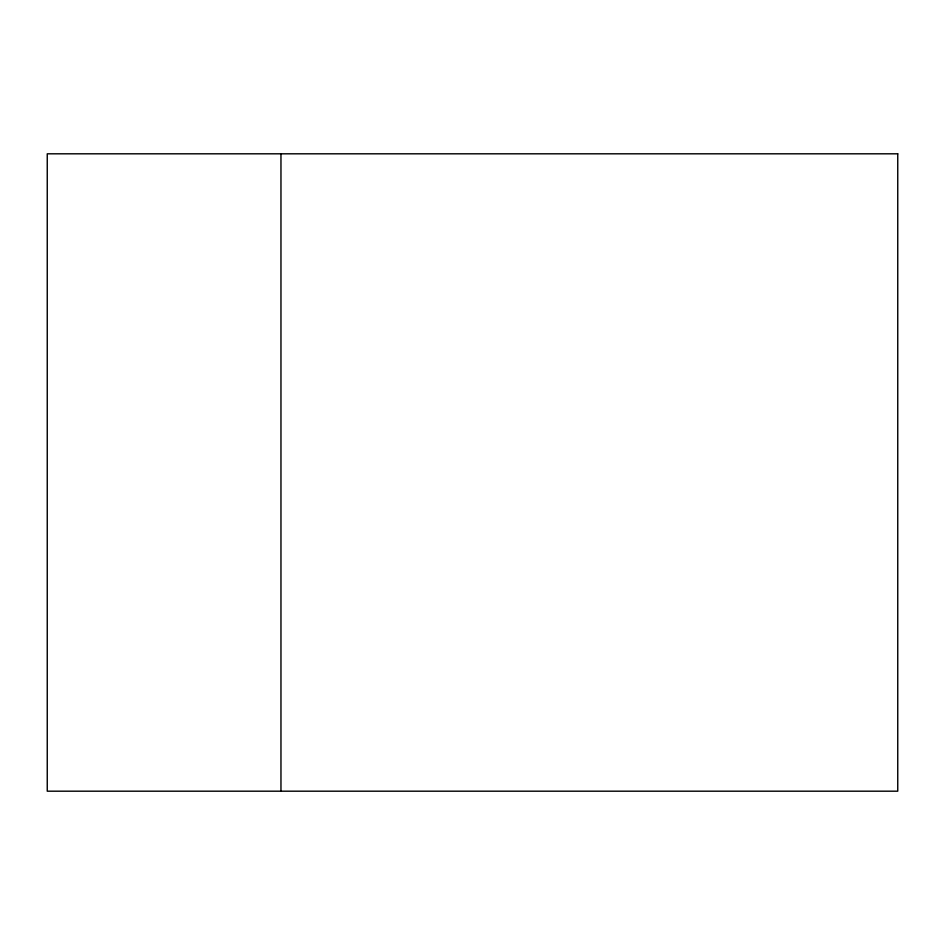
<?xml version="1.0" encoding="UTF-8"?>
<svg xmlns="http://www.w3.org/2000/svg" width="945" height="945" viewBox="0 0 945 945"><rect width="100%" height="100%" fill="white"/><g stroke="black" fill="none" stroke-linecap="round" stroke-linejoin="round"><path stroke-width="1.42" d="M280.96 153.811L280.96 791.189M897.75 153.811L47.25 153.811L47.25 791.189L897.75 791.189L897.75 153.811"/></g></svg>
